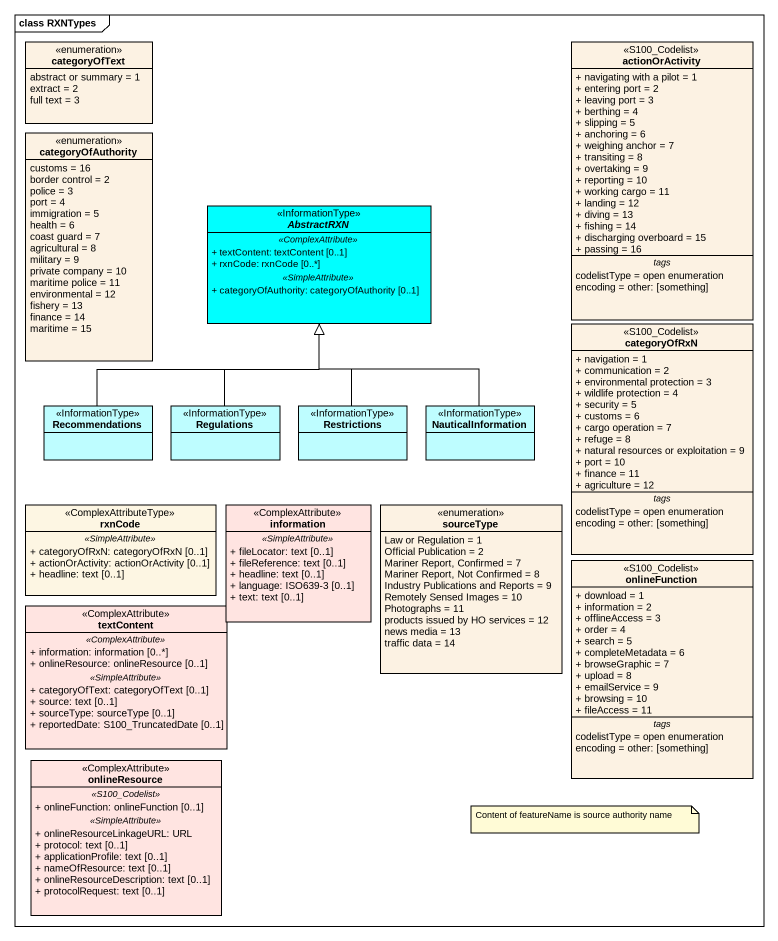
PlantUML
@startuml
mainframe class RXNTypes
hide circle
hide empty members
skinparam classAttributeIconSize 0
enum categoryOfText #FCF2E3 {
  abstract or summary = 1
  extract = 2
  full text = 3
}
class actionOrActivity <<S100_Codelist>> #FCF2E3 {
  + navigating with a pilot = 1
  + entering port = 2
  + leaving port = 3
  + berthing = 4
  + slipping = 5
  + anchoring = 6
  + weighing anchor = 7
  + transiting = 8
  + overtaking = 9
  + reporting = 10
  + working cargo = 11
  + landing = 12
  + diving = 13
  + fishing = 14
  + discharging overboard = 15
  + passing = 16
  -- tags --
  codelistType = open enumeration
  encoding = other: [something]
}
enum categoryOfAuthority #FCF2E3 {
  customs = 16
  border control = 2
  police = 3
  port = 4
  immigration = 5
  health = 6
  coast guard = 7
  agricultural = 8
  military = 9
  private company = 10
  maritime police = 11
  environmental = 12
  fishery = 13
  finance = 14
  maritime = 15
}
abstract class AbstractRXN <<InformationType>> #00FFFF {
  .. <<ComplexAttribute>> ..
  + textContent: textContent [0..1]
  + rxnCode: rxnCode [0..*]
  .. <<SimpleAttribute>> ..
  + categoryOfAuthority: categoryOfAuthority [0..1]
}
class categoryOfRxN <<S100_Codelist>> #FCF2E3 {
  + navigation = 1
  + communication = 2
  + environmental protection = 3
  + wildlife protection = 4
  + security = 5
  + customs = 6
  + cargo operation = 7
  + refuge = 8
  + natural resources or exploitation = 9
  + port = 10
  + finance = 11
  + agriculture = 12
  -- tags --
  codelistType = open enumeration
  encoding = other: [something]
}
class Recommendations <<InformationType>> #BEFDFF
class Regulations <<InformationType>> #BEFDFF
class Restrictions <<InformationType>> #BEFDFF
class NauticalInformation <<InformationType>> #BEFDFF
class rxnCode <<ComplexAttributeType>> {
  .. <<SimpleAttribute>> ..
  + categoryOfRxN: categoryOfRxN [0..1]
  + actionOrActivity: actionOrActivity [0..1]
  + headline: text [0..1]
}
class information <<ComplexAttribute>> #FFE4E1 {
  .. <<SimpleAttribute>> ..
  + fileLocator: text [0..1]
  + fileReference: text [0..1]
  + headline: text [0..1]
  + language: ISO639-3 [0..1]
  + text: text [0..1]
}
enum sourceType #FCF2E3 {
  Law or Regulation = 1
  Official Publication = 2
  Mariner Report, Confirmed = 7
  Mariner Report, Not Confirmed = 8
  Industry Publications and Reports = 9
  Remotely Sensed Images = 10
  Photographs = 11
  products issued by HO services = 12
  news media = 13
  traffic data = 14
}
class onlineFunction <<S100_Codelist>> #FCF2E3 {
  + download = 1
  + information = 2
  + offlineAccess = 3
  + order = 4
  + search = 5
  + completeMetadata = 6
  + browseGraphic = 7
  + upload = 8
  + emailService = 9
  + browsing = 10
  + fileAccess = 11
  -- tags --
  codelistType = open enumeration
  encoding = other: [something]
}
class textContent <<ComplexAttribute>> #FFE4E1 {
  .. <<ComplexAttribute>> ..
  + information: information [0..*]
  + onlineResource: onlineResource [0..1]
  .. <<SimpleAttribute>> ..
  + categoryOfText: categoryOfText [0..1]
  + source: text [0..1]
  + sourceType: sourceType [0..1]
  + reportedDate: S100_TruncatedDate [0..1]
}
class onlineResource <<ComplexAttribute>> #FFE4E1 {
  .. <<S100_Codelist>> ..
  + onlineFunction: onlineFunction [0..1]
  .. <<SimpleAttribute>> ..
  + onlineResourceLinkageURL: URL
  + protocol: text [0..1]
  + applicationProfile: text [0..1]
  + nameOfResource: text [0..1]
  + onlineResourceDescription: text [0..1]
  + protocolRequest: text [0..1]
}
Recommendations -up-|> AbstractRXN
Regulations -up-|> AbstractRXN
Restrictions -up-|> AbstractRXN
NauticalInformation -up-|> AbstractRXN
note as N1
  Content of featureName is source authority name
end note
@enduml
